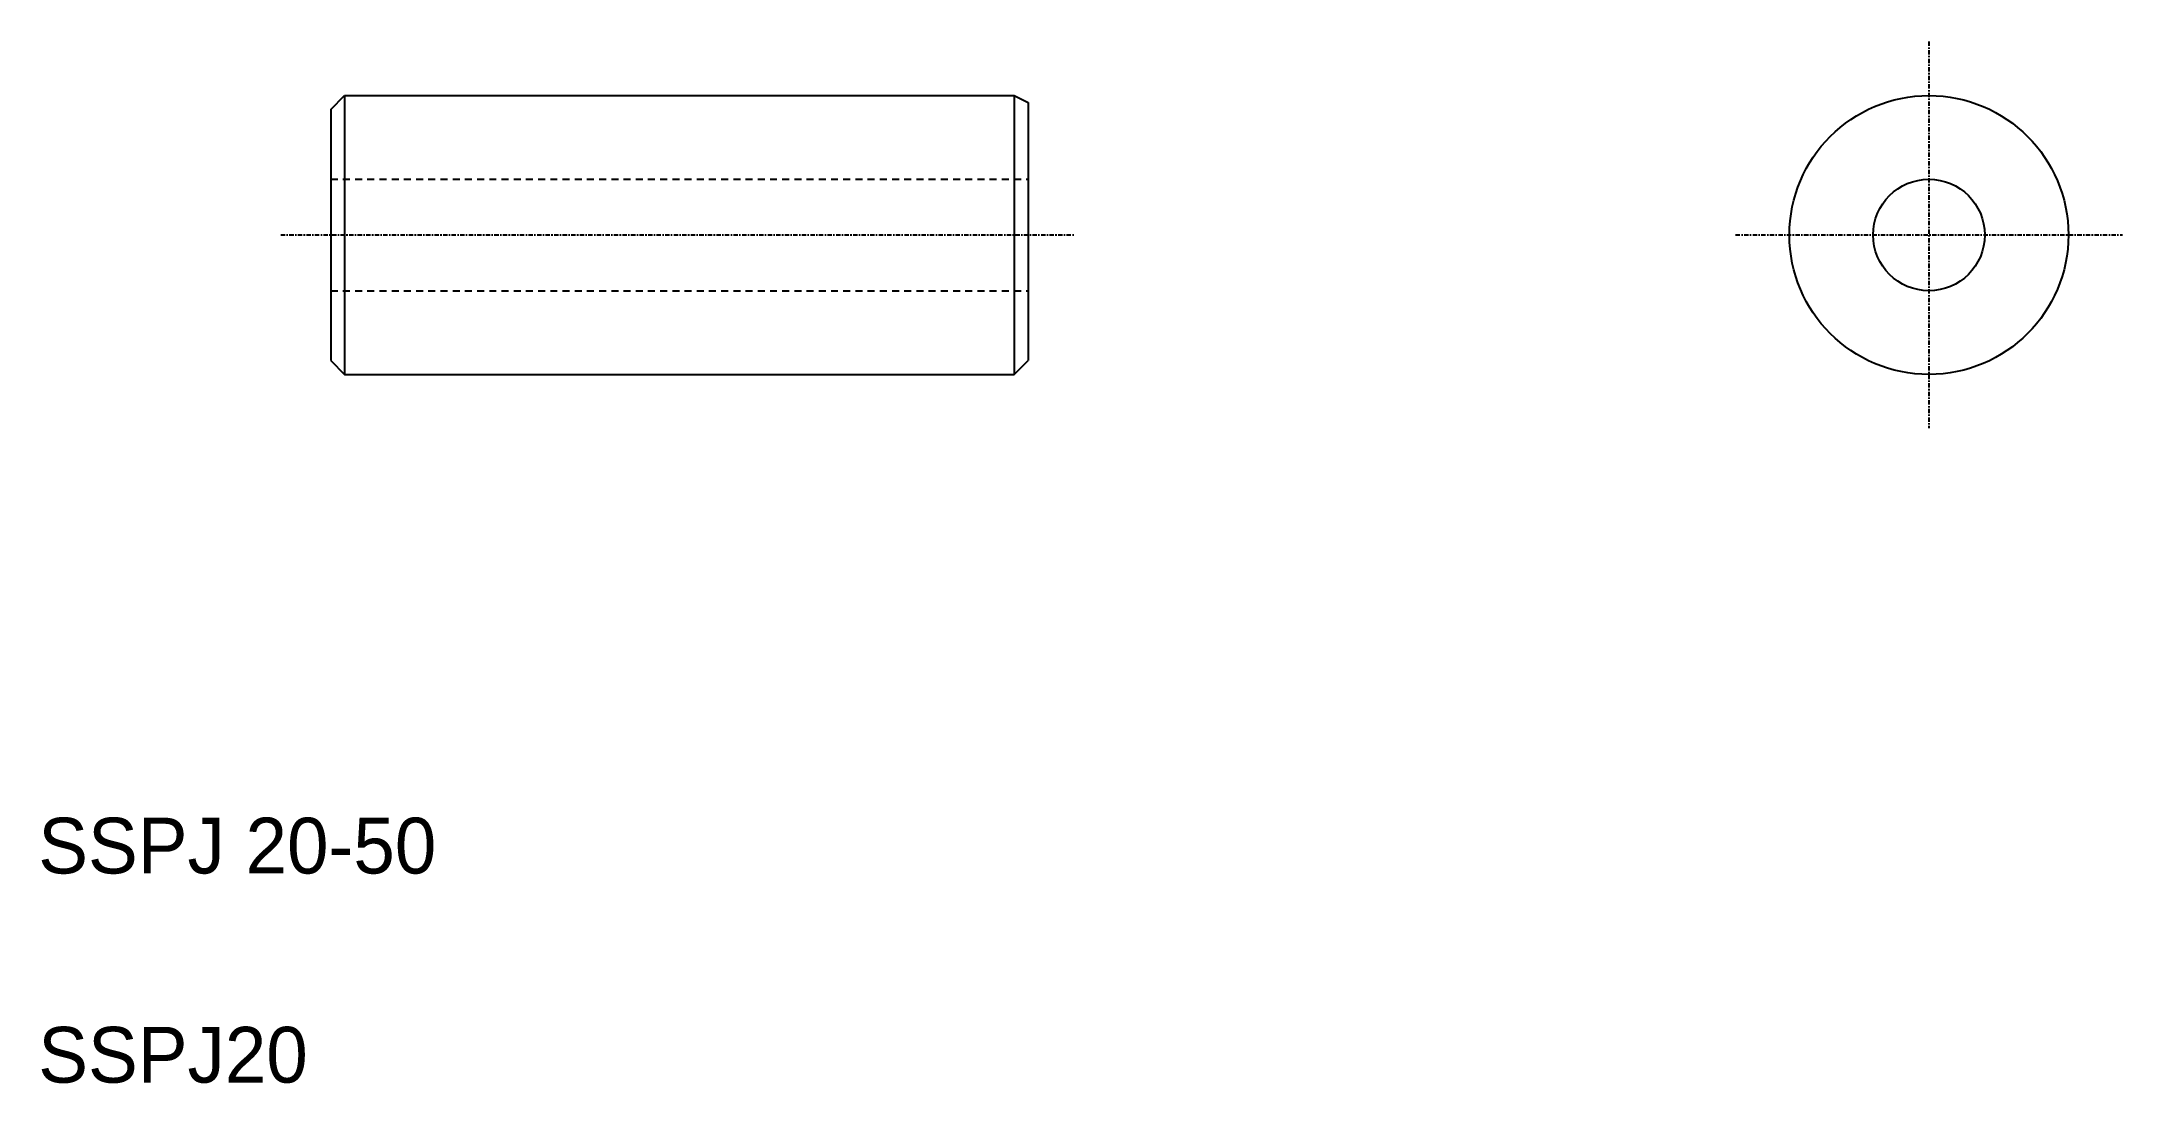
# Model space of a CAD drawing. Extents: x 164 to 313, y 88 to 163.
import ezdxf

# ---------------------------------------------------------------- set-up
doc = ezdxf.new("R2010")
doc.units = 0
doc.header["$LTSCALE"] = 0.25
doc.linetypes.add('CENTER', pattern=[2, 1.25, -0.25, 0.25, -0.25])
doc.linetypes.add('DASHED', pattern=[3.5, 2, -1.5])
doc.layers.get('0').update_dxf_attribs({"linetype": 'CONTINUOUS'})
doc.layers.add('CENTER', color=1, linetype='CENTER')

msp = doc.modelspace()

# ---------------------------------------------------------------- linework, layer by layer
at = {"color": 7, "linetype": 'CONTINUOUS'}
for p, q in [((184.28, 157.87), (185.28, 158.87)), ((185.28, 158.87), (233.28, 158.87)), ((185.28, 158.87), (185.28, 138.87)), ((233.28, 158.87), (233.28, 138.87)), ((234.28, 158.37), (234.28, 139.87)), ((184.28, 157.87), (184.28, 139.87)), ((184.28, 139.87), (185.28, 138.87)), ((185.28, 138.87), (233.28, 138.87)), ((233.28, 138.87), (234.28, 139.87))]:
    msp.add_line(p, q, dxfattribs=at)
msp.add_line((233.28, 158.87), (234.28, 158.37))
at = {"color": 3, "linetype": 'DASHED'}
for p, q in [((184.28, 152.87), (234.28, 152.87)), ((184.28, 144.87), (234.28, 144.87))]:
    msp.add_line(p, q, dxfattribs=at)
for radius in [10, 4]:
    msp.add_circle((298.88, 148.87), radius)
at = {"layer": 'CENTER', "color": 1, "linetype": 'CENTER'}
for p, q in [((298.88, 162.74), (298.88, 135.01)), ((180.7, 148.87), (237.57, 148.87)), ((285.02, 148.87), (312.75, 148.87))]:
    msp.add_line(p, q, dxfattribs=at)

# ---------------------------------------------------------------- texts
for s, p in [('SSPJ 20-50', (163.31, 103.08)), ('SSPJ20', (163.31, 88.08))]:
    msp.add_text(s, height=4).set_placement(p)

doc.saveas('drawing.dxf')
